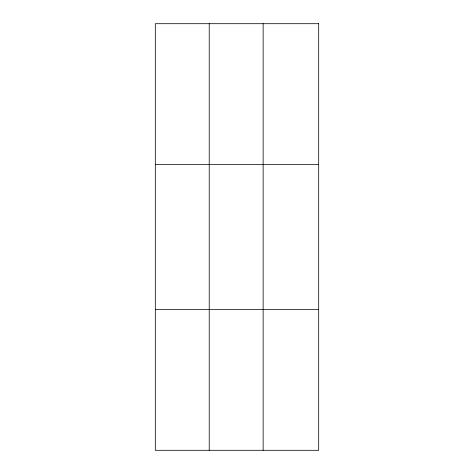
<?xml version="1.0" encoding="UTF-8"?>
<svg xmlns="http://www.w3.org/2000/svg" width="474" height="474" viewBox="0 0 474 474"><rect width="100%" height="100%" fill="white"/><g stroke="black" fill="none" stroke-linecap="round" stroke-linejoin="round"><path stroke-width="0.71" d="M209.224 23.7L209.224 450.3M263.141 23.7L263.141 450.3M155.312 164.478L318.688 164.478M155.312 309.522L318.688 309.522M318.688 23.7L318.688 450.3L155.312 450.3L155.312 23.7L318.688 23.7"/></g></svg>
